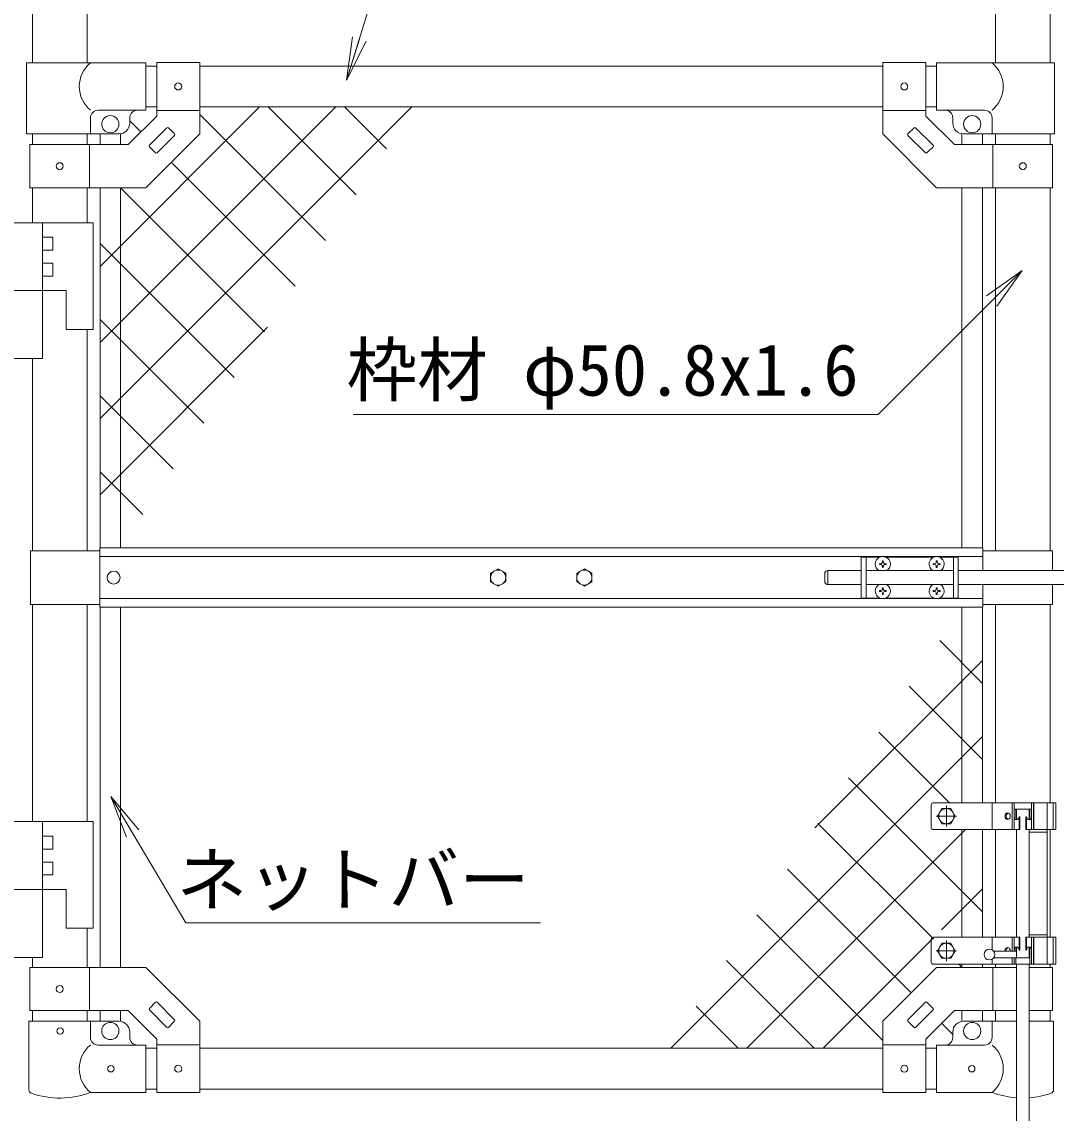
# Model space of a CAD drawing. Units: millimetres, scale not verified. Extents: x -4200 to 4200, y -2970 to 2970.
# Drawn here: x 524 to 1485, y -261 to 752 of the extents above; entities that cross this region are included whole.
import ezdxf
from ezdxf.enums import TextEntityAlignment as Align

# ---------------------------------------------------------------- set-up
doc = ezdxf.new("R2010")
doc.units = ezdxf.units.MM
doc.header["$LTSCALE"] = 20
doc.linetypes.add('USER1', pattern=[50.8, 31.75, -6.35, 6.35, -6.35])
doc.linetypes.add('USER2', pattern=[0.375, 0.25, -0.125])
for name, color, linetype, lineweight in [('0-0_D-STR-TXT', 7, 'Continuous', 9), ('0-3_D-BMK', 2, 'USER1', 13), ('0-4_D-STR1', 1, 'Continuous', 18), ('0-5_D-STR3', 3, 'Continuous', 13), ('0-7_0', 7, 'Continuous', 9), ('0-B_D-STR2', 7, 'Continuous', 9)]:
    doc.layers.add(name, color=color, linetype=linetype, lineweight=lineweight)
doc.styles.add('ＭＳ ゴシック', font='')
doc.styles.get('ＭＳ ゴシック').set_extended_font_data('MS Gothic')

# ---------------------------------------------------------------- blocks, each defined once
blk = doc.blocks.new('MLeader5')
at = {"layer": '0-0_D-STR-TXT'}
blk.add_line((1419.91, 497.88), (1452.9, 521.45), dxfattribs=at)
for points in [[(1429.33, 488.45), (1452.9, 521.45), (1424.62, 493.17)], [(1424.62, 493.17), (1319.33, 387.88), (839.01, 387.88), (831.81, 387.88)]]:
    blk.add_lwpolyline(points, dxfattribs=at)
blk = doc.blocks.new('MLeader6')
at = {"layer": '0-0_D-STR-TXT'}
blk.add_line((621.41, -4.58), (606.74, 33.22), dxfattribs=at)
for points in [[(632.88, 2.22), (606.74, 33.22), (627.14, -1.18)], [(627.14, -1.18), (676.3, -84.08), (998.4, -84.08), (1005.6, -84.08)]]:
    blk.add_lwpolyline(points, dxfattribs=at)
blk = doc.blocks.new('_Open')
at = {"layer": '0-7_0'}
blk.add_line((-20, 3.33), (0, 0), dxfattribs=at)
blk.add_lwpolyline([(-20, -3.33), (0, 0), (-20, 0)], dxfattribs=at)

msp = doc.modelspace()

# ---------------------------------------------------------------- linework, layer by layer
at = {"layer": '0-0_D-STR-TXT'}
msp.add_lwpolyline([(1383.78, 847.04), (871.72, 847.04), (826.36, 700.08)], dxfattribs=at)
at = {"layer": '0-3_D-BMK'}
for p, q in [((1382.57, 24.37), (1382.57, 5.37)), ((1392.07, 14.87), (1373.07, 14.87)), ((1382.57, -100.63), (1382.57, -119.63)), ((1392.07, -110.13), (1373.07, -110.13))]:
    msp.add_line(p, q, dxfattribs=at)
at = {"layer": '0-4_D-STR1'}
for p, q in [((533.97, 1150.37), (533.97, 714.37)), ((584.77, 1150.37), (584.77, 714.37)), ((1428.17, 1150.37), (1428.17, 714.37)), ((1478.97, 1150.37), (1478.97, 714.37)), ((649.37, 711.37), (639.37, 711.37)), ((1323.57, 711.37), (689.37, 711.37)), ((1373.57, 711.37), (1363.57, 711.37)), ((649.37, 673.37), (639.37, 673.37)), ((1323.57, 673.37), (689.37, 673.37)), ((1373.57, 673.37), (1363.57, 673.37)), ((533.97, 648.37), (533.97, 638.37)), ((584.77, 648.37), (584.77, 638.37)), ((1428.17, 648.37), (1428.17, 638.37)), ((1478.97, 648.37), (1478.97, 638.37)), ((533.97, 598.37), (533.97, 565.87)), ((584.77, 598.37), (584.77, 565.87)), ((1428.17, 598.37), (1428.17, 261.37)), ((1478.97, 598.37), (1478.97, 261.37)), ((584.77, 466.87), (584.77, 261.37)), ((533.97, 439.87), (533.97, 261.37)), ((533.97, 211.37), (533.97, 9.77)), ((584.77, 211.37), (584.77, 9.77)), ((1428.17, 211.37), (1428.17, 27.37)), ((1478.97, 211.37), (1478.97, 27.37)), ((1428.17, 2.37), (1428.17, -97.63)), ((1478.97, 2.37), (1478.97, -97.63)), ((584.77, -89.23), (584.77, -125.63)), ((533.97, -116.23), (533.97, -125.63)), ((1428.17, -122.63), (1428.17, -125.63)), ((1478.97, -122.63), (1478.97, -125.63)), ((533.97, -165.63), (533.97, -175.63)), ((584.77, -165.63), (584.77, -175.63)), ((1428.17, -165.63), (1428.17, -175.63)), ((1478.97, -165.63), (1478.97, -175.63)), ((649.37, -200.63), (639.37, -200.63)), ((1323.57, -200.63), (689.37, -200.63)), ((1373.57, -200.63), (1363.57, -200.63)), ((649.37, -238.63), (639.37, -238.63)), ((1323.57, -238.63), (689.37, -238.63)), ((1373.57, -238.63), (1363.57, -238.63))]:
    msp.add_line(p, q, dxfattribs=at)
at = {"layer": '0-5_D-STR3'}
for p, q in [((639.37, 714.37), (528.42, 714.37)), ((528.42, 714.37), (528.42, 648.37)), ((639.37, 670.37), (639.37, 714.37)), ((649.37, 714.62), (649.37, 664.94)), ((649.37, 714.62), (689.37, 714.62)), ((689.37, 714.62), (689.37, 648.37)), ((1323.57, 714.62), (1323.57, 648.37)), ((1363.57, 714.62), (1323.57, 714.62)), ((1363.57, 714.62), (1363.57, 664.94)), ((1373.57, 714.37), (1482.92, 714.37)), ((1373.57, 670.37), (1373.57, 714.37)), ((1482.92, 714.37), (1482.92, 648.37)), ((639.37, 670.37), (594.92, 670.37)), ((649.37, 670.12), (689.37, 670.12)), ((1363.57, 670.12), (1323.57, 670.12)), ((1373.57, 670.37), (1418.02, 670.37)), ((587.92, 648.37), (587.92, 663.37)), ((622.8, 638.37), (649.37, 664.94)), ((624.37, 658.37), (624.37, 663.37)), ((1390.13, 638.37), (1363.57, 664.94)), ((1388.57, 658.37), (1388.57, 663.37)), ((1425.02, 648.37), (1425.02, 663.37)), ((642.7, 637.77), (658.96, 654.03)), ((660.38, 654.03), (666.03, 648.38)), ((1352.55, 654.03), (1346.9, 648.38)), ((1370.23, 637.77), (1353.97, 654.03)), ((528.42, 648.37), (614.37, 648.37)), ((596.87, 648.37), (596.87, 638.37)), ((615.87, 648.37), (615.87, 638.37)), ((649.77, 630.7), (666.03, 646.96)), ((1363.16, 630.7), (1346.9, 646.96)), ((1397.07, 648.37), (1397.07, 638.37)), ((1482.92, 648.37), (1398.57, 648.37)), ((1416.07, 648.37), (1416.07, 638.37)), ((531.67, 638.37), (622.8, 638.37)), ((531.67, 638.37), (531.67, 598.37)), ((587.07, 638.37), (587.07, 598.37)), ((642.7, 636.36), (648.35, 630.7)), ((1370.23, 636.36), (1364.58, 630.7)), ((1481.27, 638.37), (1390.13, 638.37)), ((1425.87, 638.37), (1425.87, 598.37)), ((1481.27, 638.37), (1481.27, 598.37)), ((596.87, 598.37), (596.87, 263.87)), ((615.87, 598.37), (615.87, 263.87)), ((1397.07, 598.37), (1397.07, 263.87)), ((1416.07, 598.37), (1416.07, 263.87)), ((504.47, 565.87), (590.47, 565.87)), ((543.47, 565.87), (543.47, 439.87)), ((590.47, 565.87), (590.47, 466.87)), ((543.47, 552.37), (552.97, 552.37)), ((552.97, 552.37), (552.97, 540.37)), ((543.47, 540.37), (552.97, 540.37)), ((543.47, 528.37), (552.97, 528.37)), ((552.97, 528.37), (552.97, 516.37)), ((543.47, 516.37), (552.97, 516.37)), ((482.47, 502.87), (565.47, 502.87)), ((565.47, 502.87), (565.47, 466.87)), ((565.47, 466.87), (590.47, 466.87)), ((447.47, 439.87), (543.47, 439.87)), ((1416.47, 263.87), (596.47, 263.87)), ((596.47, 263.87), (596.47, 208.87)), ((1416.47, 263.87), (1416.47, 242.87)), ((532.37, 261.37), (532.37, 211.37)), ((596.47, 261.37), (532.37, 261.37)), ((1416.47, 255.87), (596.47, 255.87)), ((1303.57, 255.37), (1303.57, 217.37)), ((1320.97, 255.37), (1303.57, 255.37)), ((1308.07, 255.37), (1308.07, 217.37)), ((1370.97, 255.37), (1326.16, 255.37)), ((1393.57, 255.37), (1376.16, 255.37)), ((1389.07, 255.37), (1389.07, 217.37)), ((1393.57, 255.37), (1393.57, 217.37)), ((1416.47, 261.37), (1481.07, 261.37)), ((1481.07, 261.37), (1481.07, 242.87)), ((1320.42, 248.47), (1320.42, 248.87)), ((1321.71, 248.45), (1320.42, 248.47)), ((1323.17, 252.02), (1323.15, 250.72)), ((1323.17, 245.72), (1323.15, 247.01)), ((1323.96, 252.02), (1323.17, 252.02)), ((1323.96, 245.72), (1323.17, 245.72)), ((1323.96, 252.02), (1323.98, 250.72)), ((1323.96, 245.72), (1323.98, 247.01)), ((1325.42, 249.29), (1326.72, 249.26)), ((1326.72, 249.26), (1326.72, 248.87)), ((1371.71, 249.29), (1370.42, 249.26)), ((1370.42, 249.26), (1370.42, 248.87)), ((1373.17, 252.02), (1373.15, 250.72)), ((1373.17, 245.72), (1373.15, 247.01)), ((1373.96, 252.02), (1373.17, 252.02)), ((1373.96, 245.72), (1373.17, 245.72)), ((1373.96, 252.02), (1373.98, 250.72)), ((1373.96, 245.72), (1373.98, 247.01)), ((1375.42, 248.45), (1376.72, 248.47)), ((1376.72, 248.47), (1376.72, 248.87)), ((1269.62, 239.87), (1269.62, 232.87)), ((1283.57, 242.87), (1272.62, 242.87)), ((1272.62, 242.87), (1272.62, 229.87)), ((1283.41, 242.87), (1303.57, 242.87)), ((1308.07, 242.87), (1389.07, 242.87)), ((1393.57, 242.87), (1574.87, 242.87)), ((1283.57, 229.87), (1272.62, 229.87)), ((1283.41, 229.87), (1303.57, 229.87)), ((1308.07, 229.87), (1389.07, 229.87)), ((1320.42, 223.47), (1320.42, 223.87)), ((1321.71, 223.45), (1320.42, 223.47)), ((1323.17, 227.02), (1323.15, 225.72)), ((1323.96, 227.02), (1323.17, 227.02)), ((1323.96, 227.02), (1323.98, 225.72)), ((1325.42, 224.29), (1326.72, 224.26)), ((1325.42, 223.45), (1326.72, 223.47)), ((1326.72, 224.26), (1326.72, 223.87)), ((1326.72, 223.47), (1326.72, 223.87)), ((1371.71, 224.29), (1370.42, 224.26)), ((1370.42, 224.26), (1370.42, 223.87)), ((1373.17, 227.02), (1373.15, 225.72)), ((1373.96, 227.02), (1373.17, 227.02)), ((1373.96, 227.02), (1373.98, 225.72)), ((1375.42, 224.29), (1376.72, 224.26)), ((1375.42, 223.45), (1376.72, 223.47)), ((1376.72, 224.26), (1376.72, 223.87)), ((1376.72, 223.47), (1376.72, 223.87)), ((1393.57, 229.87), (1574.87, 229.87)), ((1416.47, 229.87), (1416.47, 208.87)), ((1481.07, 229.87), (1481.07, 211.37)), ((1416.47, 216.87), (596.47, 216.87)), ((1320.97, 217.37), (1303.57, 217.37)), ((1323.17, 220.72), (1323.15, 222.01)), ((1323.96, 220.72), (1323.17, 220.72)), ((1323.96, 220.72), (1323.98, 222.01)), ((1370.97, 217.37), (1326.16, 217.37)), ((1373.17, 220.72), (1373.15, 222.01)), ((1373.96, 220.72), (1373.17, 220.72)), ((1373.96, 220.72), (1373.98, 222.01)), ((1393.57, 217.37), (1376.16, 217.37)), ((596.47, 211.37), (532.37, 211.37)), ((1416.47, 208.87), (596.47, 208.87)), ((596.87, 208.87), (596.87, -125.63)), ((615.87, 208.87), (615.87, -125.63)), ((1397.07, 208.87), (1397.07, 27.37)), ((1416.07, 208.87), (1416.07, 27.37)), ((1416.47, 211.37), (1481.07, 211.37)), ((1368.57, 25.37), (1368.57, 4.37)), ((1484.17, 27.37), (1370.57, 27.37)), ((1425.27, 27.37), (1425.27, 2.37)), ((1443.57, 27.37), (1443.57, 2.37)), ((1445.47, 27.37), (1445.47, 2.37)), ((1461.67, 21.37), (1445.47, 21.37)), ((1447.07, 14.37), (1447.07, 21.37)), ((1447.57, 21.37), (1447.57, 12.35)), ((1459.57, 21.37), (1459.57, 12.35)), ((1460.07, 21.37), (1460.07, 14.37)), ((1461.67, 27.37), (1461.67, 2.37)), ((1463.57, 27.37), (1463.57, 2.37)), ((1463.8, 27.37), (1463.8, 2.37)), ((1476.26, 27.37), (1476.26, -122.63)), ((1481.87, 27.37), (1481.87, 2.37)), ((1484.17, 27.37), (1484.17, 2.37)), ((1450.07, 14.37), (1450.07, 2.37)), ((1450.07, 14.37), (1450.76, 14.37)), ((1450.76, 14.37), (1450.76, 2.37)), ((1456.37, 14.37), (1456.37, 2.37)), ((1457.07, 14.37), (1456.37, 14.37)), ((1457.07, 14.37), (1457.07, 2.37)), ((504.47, 9.77), (590.47, 9.77)), ((543.47, 9.77), (543.47, -116.23)), ((590.47, 9.77), (590.47, -89.23)), ((1450.76, 2.37), (1370.57, 2.37)), ((1397.07, 2.37), (1397.07, -97.63)), ((1416.07, 2.37), (1416.07, -97.63)), ((1447.57, 2.37), (1447.57, -97.63)), ((1484.17, 2.37), (1456.37, 2.37)), ((1459.57, 2.37), (1459.57, -97.63)), ((1476.26, 0.07), (1459.57, 0.07)), ((543.47, -3.73), (552.97, -3.73)), ((552.97, -3.73), (552.97, -15.73)), ((543.47, -15.73), (552.97, -15.73)), ((543.47, -27.73), (552.97, -27.73)), ((552.97, -27.73), (552.97, -39.73)), ((543.47, -39.73), (552.97, -39.73)), ((482.47, -53.23), (565.47, -53.23)), ((565.47, -53.23), (565.47, -89.23)), ((565.47, -89.23), (590.47, -89.23)), ((1368.57, -99.63), (1368.57, -120.63)), ((1450.76, -97.63), (1370.57, -97.63)), ((1425.27, -97.63), (1425.27, -109.42)), ((1443.57, -110.63), (1443.57, -97.63)), ((1445.47, -110.63), (1445.47, -97.63)), ((1450.07, -109.63), (1450.07, -97.63)), ((1450.76, -109.63), (1450.76, -97.63)), ((1484.17, -97.63), (1456.37, -97.63)), ((1456.37, -109.63), (1456.37, -97.63)), ((1457.07, -109.63), (1457.07, -97.63)), ((1476.26, -95.33), (1459.57, -95.33)), ((1461.67, -122.63), (1461.67, -97.63)), ((1463.57, -122.63), (1463.57, -97.63)), ((1463.8, -97.63), (1463.8, -122.63)), ((1481.87, -97.63), (1481.87, -122.63)), ((1484.17, -97.63), (1484.17, -122.63)), ((1447.57, -110.63), (1426.57, -110.63)), ((1447.07, -109.63), (1447.07, -110.63)), ((1447.57, -107.62), (1447.57, -116.63)), ((1450.07, -109.63), (1450.76, -109.63)), ((1457.07, -109.63), (1456.37, -109.63)), ((1459.57, -107.62), (1459.57, -116.63)), ((1460.07, -122.63), (1460.07, -109.63)), ((447.47, -116.23), (543.47, -116.23)), ((1425.27, -117.84), (1425.27, -122.63)), ((1447.57, -116.63), (1426.57, -116.63)), ((1443.57, -122.63), (1443.57, -116.63)), ((1447.57, -116.63), (1445.47, -116.63)), ((1445.47, -122.63), (1445.47, -116.63)), ((1445.47, -116.63), (1460.07, -116.63)), ((1447.07, -116.63), (1447.07, -122.63)), ((531.67, -165.63), (531.67, -125.63)), ((587.07, -165.63), (587.07, -125.63)), ((1484.17, -122.63), (1370.57, -122.63)), ((1397.07, -122.63), (1397.07, -125.63)), ((1416.07, -122.63), (1416.07, -125.63)), ((1425.87, -165.63), (1425.87, -125.63)), ((1447.57, -122.63), (1447.57, -371.63)), ((1459.57, -122.63), (1459.57, -371.63)), ((1481.27, -125.63), (1459.57, -125.63)), ((1481.27, -165.63), (1481.27, -125.63)), ((642.7, -163.62), (648.35, -157.97)), ((649.77, -157.97), (666.03, -174.23)), ((1363.16, -157.97), (1346.9, -174.23)), ((1370.23, -163.62), (1364.58, -157.97)), ((531.67, -165.63), (622.8, -165.63)), ((596.87, -165.63), (596.87, -175.63)), ((615.87, -165.63), (615.87, -175.75)), ((622.8, -165.63), (649.37, -192.2)), ((642.7, -165.04), (658.96, -181.3)), ((1370.23, -165.04), (1353.97, -181.3)), ((1390.13, -165.63), (1363.57, -192.2)), ((1447.57, -165.63), (1390.13, -165.63)), ((1397.07, -165.63), (1397.07, -175.75)), ((1416.07, -165.63), (1416.07, -175.63)), ((1481.27, -165.63), (1459.57, -165.63)), ((530.82, -175.63), (587.92, -175.63)), ((530.82, -175.63), (530.82, -239.33)), ((587.92, -175.63), (587.92, -190.63)), ((587.92, -175.63), (614.37, -175.63)), ((660.38, -181.3), (666.03, -175.64)), ((689.37, -241.88), (689.37, -175.63)), ((1323.57, -241.88), (1323.57, -175.63)), ((1352.55, -181.3), (1346.9, -175.64)), ((1425.02, -175.63), (1398.57, -175.63)), ((1447.57, -175.63), (1425.02, -175.63)), ((1425.02, -175.63), (1425.02, -190.63)), ((1482.12, -175.63), (1459.57, -175.63)), ((1482.12, -175.63), (1482.12, -239.33)), ((624.37, -190.63), (624.37, -185.63)), ((649.37, -241.88), (649.37, -192.2)), ((1363.57, -241.88), (1363.57, -192.2)), ((1388.57, -190.63), (1388.57, -185.63)), ((639.37, -197.63), (594.92, -197.63)), ((639.37, -241.63), (639.37, -197.63)), ((649.37, -197.38), (689.37, -197.38)), ((1363.57, -197.38), (1323.57, -197.38)), ((1373.57, -197.63), (1418.02, -197.63)), ((1373.57, -241.63), (1373.57, -197.63)), ((639.37, -241.63), (587.92, -241.63)), ((649.37, -241.88), (689.37, -241.88)), ((1363.57, -241.88), (1323.57, -241.88)), ((1373.57, -241.63), (1425.02, -241.63))]:
    msp.add_line(p, q, dxfattribs=at)
at = {"layer": '0-5_D-STR3', "linetype": 'USER2'}
msp.add_line((1463.8, 2.37), (1477.8, 2.37), dxfattribs=at)
at = {"layer": '0-5_D-STR3'}
for points in [[(531.67, 598.37), (639.37, 598.37), (689.37, 648.37)], [(1481.27, 598.37), (1373.57, 598.37), (1323.57, 648.37)], [(1321.71, 249.29), (1320.42, 249.26), (1320.42, 248.87)], [(1325.42, 248.45), (1326.72, 248.47), (1326.72, 248.87)], [(1371.71, 248.45), (1370.42, 248.47), (1370.42, 248.87)], [(1375.42, 249.29), (1376.72, 249.26), (1376.72, 248.87)], [(1321.71, 224.29), (1320.42, 224.26), (1320.42, 223.87)], [(1371.71, 223.45), (1370.42, 223.47), (1370.42, 223.87)], [(531.67, -125.63), (639.37, -125.63), (689.37, -175.63)], [(1447.57, -125.63), (1373.57, -125.63), (1323.57, -175.63)]]:
    msp.add_lwpolyline(points, dxfattribs=at)
for points in [[(966.47, 244.47), (959.45, 240.42), (959.45, 232.32), (966.47, 228.27), (973.48, 232.32), (973.48, 240.42)], [(1046.47, 244.47), (1039.45, 240.42), (1039.45, 232.32), (1046.47, 228.27), (1053.48, 232.32), (1053.48, 240.42)], [(1386.62, 21.88), (1390.67, 14.87), (1386.62, 7.85), (1378.52, 7.85), (1374.47, 14.87), (1378.52, 21.88)], [(1386.62, -103.12), (1390.67, -110.13), (1386.62, -117.15), (1378.52, -117.15), (1374.47, -110.13), (1378.52, -103.12)]]:
    msp.add_lwpolyline(points, close=True, dxfattribs=at)
for centre, radius in [((669.37, 692.37), 3.25), ((1343.57, 692.37), 3.25), ((606.37, 657.37), 8), ((1406.57, 657.37), 8), ((559.37, 618.37), 3.25), ((1453.57, 618.37), 3.25), ((966.47, 236.37), 7.03), ((1046.47, 236.37), 7.03), ((609.37, 236.37), 6), ((1382.57, 14.87), 7.03), ((1382.57, -110.13), 7.03), ((1422.57, -113.63), 5), ((559.37, -145.63), 3.25), ((559.77, -184.63), 3), ((606.37, -184.63), 8), ((1406.57, -184.63), 8), ((606.77, -219.63), 3), ((669.37, -219.63), 3.25), ((1343.57, -219.63), 3.25), ((1406.17, -219.63), 3)]:
    msp.add_circle(centre, radius, dxfattribs=at)
for centre, radius, start, end in [((606.11, 692.37), 28.55, 129.59418, 230.40582), ((1406.82, 692.37), 28.55, 309.59418, 50.40582), ((594.92, 663.37), 7, 90, 180), ((631.37, 663.37), 7, 90, 180), ((1381.57, 663.37), 7, 0, 90), ((1418.02, 663.37), 7, 0, 90), ((614.37, 658.37), 10, 270, 0), ((659.67, 653.33), 1, 45, 135), ((1353.26, 653.33), 1, 45, 135), ((1398.57, 658.37), 10, 180, 270), ((665.33, 647.67), 1, 315, 45), ((1347.6, 647.67), 1, 135, 225), ((643.41, 637.06), 1, 135, 225), ((649.06, 631.41), 1, 225, 315), ((1363.87, 631.41), 1, 225, 315), ((1369.53, 637.06), 1, 315, 45), ((1323.57, 248.87), 7, 0, 180), ((1373.57, 248.87), 7, 0, 180), ((1323.57, 248.87), 7, 180, 238.99728), ((1321.66, 250.77), 1.49, 270, 0), ((1321.66, 246.96), 1.49, 0, 90), ((1325.47, 250.77), 1.49, 180, 270), ((1325.47, 246.96), 1.49, 90, 180), ((1323.57, 248.87), 7, 301.00272, 0), ((1373.57, 248.87), 7, 180, 238.99728), ((1371.66, 250.77), 1.49, 270, 0), ((1371.66, 246.96), 1.49, 0, 90), ((1375.47, 250.77), 1.49, 180, 270), ((1375.47, 246.96), 1.49, 90, 180), ((1373.57, 248.87), 7, 301.00272, 0), ((1272.62, 239.87), 3, 90, 180), ((1272.62, 232.87), 3, 180, 270), ((1323.57, 223.87), 7, 121.00272, 180), ((1323.57, 223.87), 7, 180, 0), ((1321.66, 225.77), 1.49, 270, 0), ((1321.66, 221.96), 1.49, 0, 90), ((1325.47, 225.77), 1.49, 180, 270), ((1325.47, 221.96), 1.49, 90, 180), ((1323.57, 223.87), 7, 0, 58.99728), ((1373.57, 223.87), 7, 121.00272, 180), ((1373.57, 223.87), 7, 180, 0), ((1371.66, 225.77), 1.49, 270, 0), ((1371.66, 221.96), 1.49, 0, 90), ((1375.47, 225.77), 1.49, 180, 270), ((1375.47, 221.96), 1.49, 90, 180), ((1373.57, 223.87), 7, 0, 58.99728), ((1370.57, 25.37), 2, 90, 180), ((1370.57, 4.37), 2, 180, 270), ((1370.57, -99.63), 2, 90, 180), ((1370.57, -120.63), 2, 180, 270), ((649.06, -158.67), 1, 45, 135), ((1363.87, -158.67), 1, 45, 135), ((643.41, -164.33), 1, 135, 225), ((1369.53, -164.33), 1, 315, 45), ((614.37, -185.63), 10, 0, 90), ((659.67, -180.59), 1, 225, 315), ((665.33, -174.94), 1, 315, 45), ((1347.6, -174.94), 1, 135, 225), ((1353.26, -180.59), 1, 225, 315), ((1398.57, -185.63), 10, 90, 180), ((594.92, -190.63), 7, 180, 270), ((631.37, -190.63), 7, 180, 270), ((1381.57, -190.63), 7, 270, 0), ((1418.02, -190.63), 7, 270, 0), ((606.11, -219.63), 28.55, 129.59418, 230.40582), ((1406.82, -219.63), 28.55, 309.59418, 50.40582), ((534.12, -239.33), 3.3, 180, 250.77949), ((559.37, -166.9), 80, 250.77949, 290.9084), ((1453.57, -166.9), 80, 249.0916, 265.69865), ((1453.57, -166.9), 80, 274.30109, 289.22051), ((1478.82, -239.33), 3.3, 289.22051, 0)]:
    msp.add_arc(centre, radius, start, end, dxfattribs=at)
msp.add_ellipse((1439.42, 14.87), major_axis=(0, 3), ratio=0.839449, dxfattribs=at)
for centre, major_axis, ratio, start_param, end_param in [((1440.57, 14.87), (0, -3), 0.839449, 3.3733968, 6.0513812), ((1447.77, 14.41), (0, -3), 0.766727, 4.7027468, 7.8414058), ((1448.91, 14.41), (0, -3), 0.615242, 4.7027468, 6.0032469), ((1459.37, 14.41), (0, -3), 0.766727, 4.7249648, 7.8636238), ((1458.22, 14.41), (0, -3), 0.615242, 0.2799384, 1.5804385), ((1439.42, -110.13), (0, -3), 0.839449, 1.4033482, 4.8798371), ((1440.57, -110.13), (0, -3), 0.839449, 3.3733968, 4.8798371), ((1447.77, -109.67), (0, 3), 0.766727, 4.7249648, 7.8636238), ((1448.91, -109.67), (0, 3), 0.615242, 0.2799384, 1.5804385), ((1459.37, -109.67), (0, 3), 0.766727, 4.7027468, 7.8414058), ((1458.22, -109.67), (0, 3), 0.615242, 4.7027468, 6.0032469)]:
    msp.add_ellipse(centre, major_axis=major_axis, ratio=ratio, start_param=start_param, end_param=end_param, dxfattribs=at)
at = {"layer": '0-B_D-STR2'}
for p, q in [((596.87, 525.38), (744.85, 673.37)), ((596.87, 454.67), (815.57, 673.37)), ((596.87, 383.96), (886.28, 673.37)), ((834.45, 591.93), (753.01, 673.37)), ((862.73, 634.36), (823.72, 673.37)), ((634.69, 650.26), (624.37, 660.59)), ((806.18, 549.49), (689.37, 666.3)), ((777.9, 507.06), (662.98, 621.98)), ((749.63, 464.62), (615.88, 598.37)), ((721.35, 422.19), (596.87, 546.67)), ((693.08, 379.75), (596.87, 475.96)), ((596.87, 313.25), (752.4, 468.78)), ((664.8, 337.31), (596.87, 405.25)), ((636.53, 294.88), (596.87, 334.54)), ((1376.4, 177.86), (1416.07, 138.19)), ((1416.07, 159.49), (1260.53, 3.96)), ((1348.13, 135.42), (1416.07, 67.48)), ((1319.85, 92.99), (1385.47, 27.37)), ((1416.07, 88.78), (1126.65, -200.63)), ((1291.58, 50.55), (1416.07, -73.94)), ((1400.36, 2.37), (1197.36, -200.63)), ((1263.3, 8.11), (1370.57, -99.15)), ((1235.03, -34.32), (1349.95, -149.25)), ((1416.07, -52.64), (1378.08, -90.63)), ((1206.75, -76.76), (1323.57, -193.57)), ((1370.57, -98.14), (1268.08, -200.63)), ((1178.48, -119.19), (1259.92, -200.63)), ((1394.05, -122.63), (1397.05, -125.63)), ((1150.2, -161.63), (1189.21, -200.63)), ((1378.24, -177.53), (1388.57, -187.86))]:
    msp.add_line(p, q, dxfattribs=at)

# ---------------------------------------------------------------- block references
at = {"layer": '0-0_D-STR-TXT', "xscale": 2, "yscale": 2, "rotation": 252.84683}
msp.add_blockref('_Open', (825.77, 698.17), dxfattribs=at)
at = {"layer": '0-0_D-STR-TXT'}
for name in ['MLeader5', 'MLeader6']:
    msp.add_blockref(name, (0, 0), dxfattribs=at)

# ---------------------------------------------------------------- texts
at = {"layer": '0-0_D-STR-TXT', "style": 'ＭＳ ゴシック'}
for s, p in [('枠材 φ50.8x1.6', (825.67, 390.85)), ('ネットバー', (667.77, -82.47))]:
    msp.add_text(s, height=48.09, dxfattribs=at).set_placement(p, align=Align.BOTTOM_LEFT)

doc.saveas('drawing.dxf')
